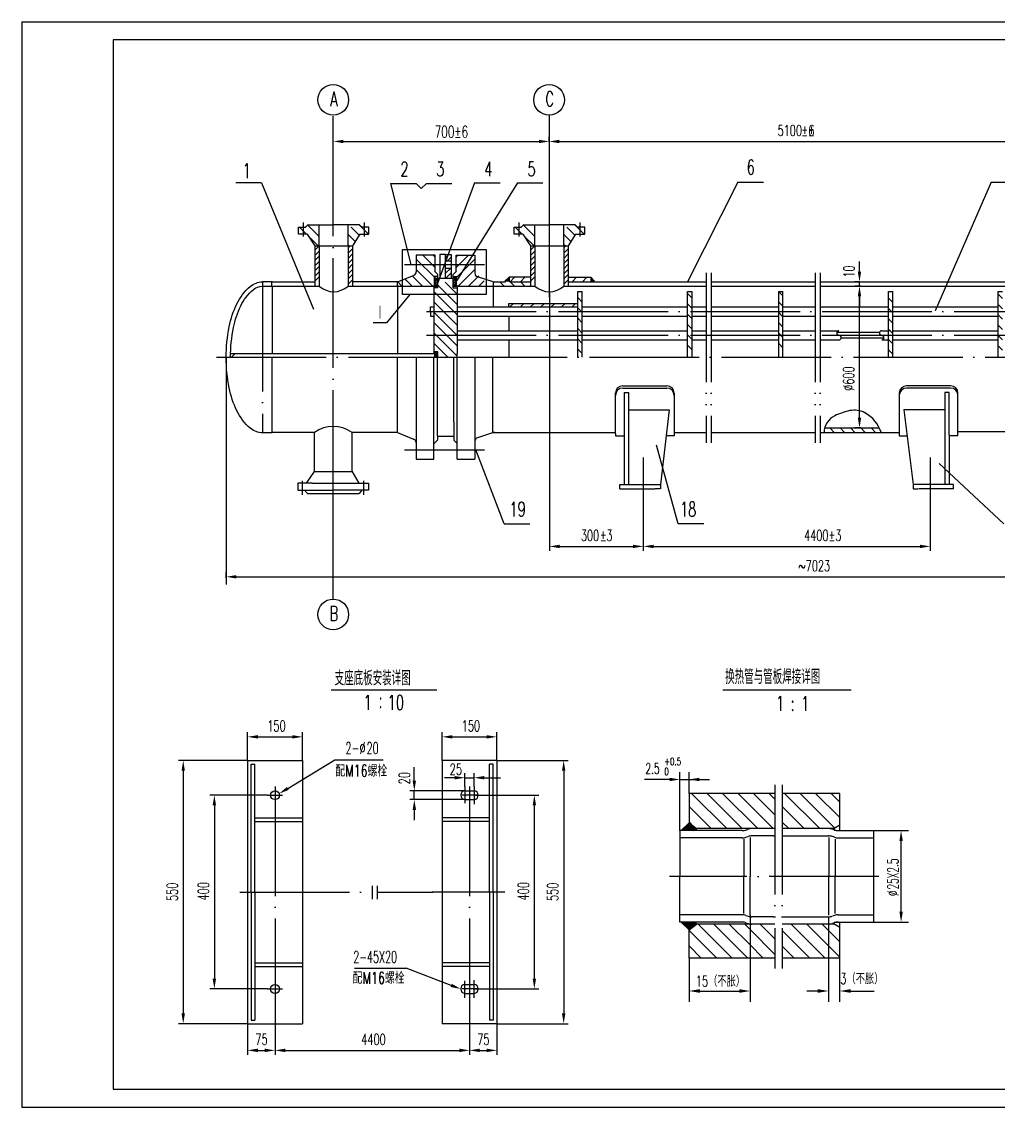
# Model space of a CAD drawing. Extents: x -1174 to 1453, y 137 to 1485.
# Drawn here: x -324.5 to -57.3, y 882.6 to 1179.6 of the extents above; entities that cross this region are included whole.
import ezdxf
from ezdxf.enums import TextEntityAlignment as Align

# ---------------------------------------------------------------- set-up
doc = ezdxf.new("R2010")
doc.units = 0
doc.header["$MEASUREMENT"] = 0
doc.linetypes.add('DASHDOT-M', pattern=[36, 30, -3, 0, -3])
doc.linetypes.add('DIVIDE-M', pattern=[39, 30, -3, 0, -3, 0, -3])
doc.layers.get('0').update_dxf_attribs({"linetype": 'CONTINUOUS'})
for name, color, linetype in [('1', 3, 'CONTINUOUS'), ('CDR_DWG1', 4, 'CONTINUOUS'), ('CDR_DWG2', 2, 'CONTINUOUS'), ('CDR_DWG3', 1, 'DASHDOT-M'), ('CDR_DWG4', 3, 'DIVIDE-M')]:
    doc.layers.add(name, color=color, linetype=linetype)
doc.styles.add('HZ', font='romans', dxfattribs={"width": 0.7, "bigfont": 'hz'})

# ---------------------------------------------------------------- blocks, each defined once
blk = doc.blocks.new('*X94')
at = {"layer": '1', "color": 0, "linetype": 'Continuous'}
for p, q in [((-22608.98, -21032.62), (-22618.6, -21023)), ((-22604.74, -21032.62), (-22614.36, -21023)), ((-22600.5, -21032.62), (-22610.12, -21023)), ((-22596.25, -21032.62), (-22605.88, -21023)), ((-22595.79, -21028.84), (-22601.63, -21023)), ((-22595.79, -21024.6), (-22597.39, -21023)), ((-22583.53, -21032.62), (-22593.15, -21023)), ((-22579.4, -21032.51), (-22588.91, -21023)), ((-22578.04, -21029.62), (-22584.66, -21023)), ((-22578.04, -21025.37), (-22580.42, -21023)), ((-22613.22, -21032.62), (-22619.31, -21026.54)), ((-22587.77, -21032.62), (-22593.79, -21026.6)), ((-22618.05, -21032.04), (-22619.31, -21030.78)), ((-22592.01, -21032.62), (-22593.79, -21030.84)), ((-22607.48, -21068.07), (-22616.79, -21058.75)), ((-22603.23, -21068.07), (-22612.55, -21058.75)), ((-22602.58, -21064.47), (-22608.31, -21058.75)), ((-22602.58, -21060.23), (-22604.06, -21058.75)), ((-22595.79, -21067.03), (-22602.58, -21060.23)), ((-22595.79, -21062.78), (-22599.82, -21058.75)), ((-22582.02, -21068.07), (-22591.33, -21058.76)), ((-22581.11, -21064.73), (-22587.09, -21058.76)), ((-22581.11, -21060.49), (-22582.85, -21058.76)), ((-22611.72, -21068.07), (-22619.31, -21060.48)), ((-22586.26, -21068.07), (-22593.79, -21060.54)), ((-22578.04, -21063.56), (-22581.11, -21060.49)), ((-22615.96, -21068.07), (-22619.31, -21064.72)), ((-22598.99, -21068.07), (-22602.58, -21064.47)), ((-22590.51, -21068.07), (-22593.79, -21064.78)), ((-22578.04, -21067.8), (-22581.11, -21064.73))]:
    blk.add_line(p, q, dxfattribs=at)
blk = doc.blocks.new('*X93')
at = {"layer": '1', "color": 0, "linetype": 'Continuous'}
for p, q in [((-22621.42, -21058.18), (-22621.46, -21058.23)), ((-22620.99, -21058.18), (-22621.24, -21058.43)), ((-22621.16, -21058.18), (-22619.15, -21060.19)), ((-22620.57, -21058.18), (-22621.03, -21058.64)), ((-22620.15, -21058.18), (-22620.81, -21058.85)), ((-22620.73, -21058.18), (-22618.91, -21060)), ((-22619.72, -21058.18), (-22620.59, -21059.06)), ((-22619.3, -21058.18), (-22620.38, -21059.26)), ((-22620.31, -21058.18), (-22618.67, -21059.82)), ((-22618.87, -21058.18), (-22620.16, -21059.47)), ((-22618.45, -21058.18), (-22619.94, -21059.68)), ((-22619.88, -21058.18), (-22618.44, -21059.63)), ((-22618.02, -21058.18), (-22619.72, -21059.89)), ((-22617.6, -21058.18), (-22619.51, -21060.09)), ((-22619.46, -21058.18), (-22618.2, -21059.45)), ((-22617.31, -21058.32), (-22619.28, -21060.29)), ((-22619.04, -21058.18), (-22617.96, -21059.26)), ((-22618.61, -21058.18), (-22617.72, -21059.08)), ((-22618.19, -21058.18), (-22617.48, -21058.89)), ((-22617.76, -21058.18), (-22617.31, -21058.64)), ((-22617.31, -21058.74), (-22617.39, -21058.82)), ((-22617.34, -21058.18), (-22617.31, -21058.21))]:
    blk.add_line(p, q, dxfattribs=at)
blk = doc.blocks.new('*X92')
at = {"layer": '1', "color": 0, "linetype": 'Continuous'}
for p, q in [((-22621.42, -21033.19), (-22621.46, -21033.14)), ((-22620.99, -21033.19), (-22621.24, -21032.94)), ((-22621.16, -21033.19), (-22619.15, -21031.18)), ((-22620.57, -21033.19), (-22621.03, -21032.73)), ((-22620.15, -21033.19), (-22620.81, -21032.52)), ((-22620.73, -21033.19), (-22618.91, -21031.37)), ((-22619.72, -21033.19), (-22620.59, -21032.32)), ((-22619.3, -21033.19), (-22620.38, -21032.11)), ((-22620.31, -21033.19), (-22618.67, -21031.55)), ((-22618.87, -21033.19), (-22620.16, -21031.9)), ((-22618.45, -21033.19), (-22619.94, -21031.69)), ((-22619.88, -21033.19), (-22618.44, -21031.74)), ((-22618.02, -21033.19), (-22619.73, -21031.49)), ((-22617.6, -21033.19), (-22619.51, -21031.28)), ((-22619.46, -21033.19), (-22618.2, -21031.92)), ((-22617.31, -21033.06), (-22619.28, -21031.08)), ((-22619.04, -21033.19), (-22617.96, -21032.11)), ((-22618.61, -21033.19), (-22617.72, -21032.29)), ((-22618.19, -21033.19), (-22617.48, -21032.48)), ((-22617.76, -21033.19), (-22617.31, -21032.73)), ((-22617.31, -21032.63), (-22617.39, -21032.55)), ((-22617.34, -21033.19), (-22617.31, -21033.16))]:
    blk.add_line(p, q, dxfattribs=at)
blk = doc.blocks.new('*X36')
for p, q in [((269.86, 208.15), (268.66, 209.35)), ((269.86, 205.32), (268.66, 206.52)), ((269.86, 202.49), (268.66, 203.69)), ((269.86, 199.66), (268.66, 200.86)), ((269.86, 196.83), (268.66, 198.03)), ((269.86, 194.01), (268.66, 195.21))]:
    blk.add_line(p, q)
blk = doc.blocks.new('*X37')
for p, q in [((239.86, 207.03), (238.66, 208.23)), ((239.86, 209.86), (239.65, 210.07)), ((239.86, 204.21), (238.66, 205.41)), ((239.86, 201.38), (238.66, 202.58)), ((239.86, 198.55), (238.66, 199.75)), ((239.86, 195.72), (238.66, 196.92)), ((239.68, 193.07), (238.66, 194.09))]:
    blk.add_line(p, q)
blk = doc.blocks.new('*X38')
for p, q in [((209.78, 208.83), (208.66, 209.95)), ((209.78, 206), (208.66, 207.12)), ((209.78, 203.17), (208.66, 204.29)), ((209.78, 200.34), (208.66, 201.46)), ((209.78, 197.51), (208.66, 198.64)), ((209.78, 194.69), (208.66, 195.81))]:
    blk.add_line(p, q)
blk = doc.blocks.new('*X39')
for p, q in [((184.86, 208.29), (183.66, 209.49)), ((184.86, 205.47), (183.66, 206.67)), ((184.86, 202.64), (183.66, 203.84)), ((184.86, 199.81), (183.66, 201.01)), ((184.86, 196.98), (183.66, 198.18)), ((184.86, 194.15), (183.66, 195.35))]:
    blk.add_line(p, q)
blk = doc.blocks.new('*X14')
for p, q in [((90.66, 104.5), (85.24, 109.92)), ((90.66, 107.33), (87.36, 110.63)), ((90.66, 101.68), (84.29, 108.04)), ((90.66, 98.85), (84.29, 105.21)), ((90.66, 96.02), (84.29, 102.38)), ((90.66, 93.19), (84.29, 99.56)), ((90.66, 90.36), (84.29, 96.73)), ((88.12, 90.08), (84.29, 93.9))]:
    blk.add_line(p, q)
blk = doc.blocks.new('*X40')
for p, q in [((154.86, 207.18), (153.66, 208.38)), ((154.86, 204.35), (153.66, 205.55)), ((154.86, 201.52), (153.66, 202.72)), ((154.86, 198.7), (153.66, 199.9)), ((154.86, 195.87), (153.66, 197.07)), ((154.83, 193.07), (153.66, 194.24))]:
    blk.add_line(p, q)
blk = doc.blocks.new('*X41')
for p, q in [((135.11, 205.82), (136.07, 206.79)), ((137.94, 205.82), (138.9, 206.79)), ((140.76, 205.82), (141.73, 206.79)), ((143.59, 205.82), (144.56, 206.79)), ((146.42, 205.82), (147.39, 206.79)), ((149.25, 205.82), (150.22, 206.79)), ((152.08, 205.82), (153.05, 206.79))]:
    blk.add_line(p, q)
blk = doc.blocks.new('*X42')
at = {"color": 0}
for p, q in [((113.06, 199.34), (113.36, 199.65)), ((113.75, 198.94), (113.06, 199.64)), ((113.06, 198.92), (113.75, 199.61)), ((113.75, 198.52), (113.06, 199.21)), ((113.06, 198.5), (113.75, 199.19)), ((113.75, 199.37), (113.47, 199.65)), ((113.75, 198.1), (113.06, 198.79)), ((113.33, 198.1), (113.06, 198.36)), ((113.08, 198.1), (113.75, 198.76)), ((113.51, 198.1), (113.75, 198.34))]:
    blk.add_line(p, q, dxfattribs=at)
blk = doc.blocks.new('*X18')
for p, q in [((218.61, 171.71), (217.45, 172.87)), ((221.44, 171.71), (220.24, 172.91)), ((224.27, 171.71), (223.07, 172.91)), ((227.1, 171.71), (225.9, 172.91)), ((229.92, 171.71), (228.72, 172.91))]:
    blk.add_line(p, q)
blk = doc.blocks.new('*X13')
for p, q in [((41.06, 114.6), (44.43, 117.97)), ((41.06, 117.43), (41.6, 117.97)), ((41.06, 111.77), (46.21, 116.92)), ((41.64, 109.52), (46.21, 114.09)), ((44.47, 109.52), (47.32, 112.37)), ((47.29, 109.52), (48.73, 110.96))]:
    blk.add_line(p, q)
blk = doc.blocks.new('*X19')
for p, q in [((85.38, 225.75), (83.45, 227.68)), ((88.87, 225.09), (85.69, 228.27)), ((99.8, 225.47), (97.59, 227.68)), ((102.35, 225.75), (99.78, 228.32)), ((88.61, 222.51), (85.86, 225.27)), ((98.72, 223.72), (96.77, 225.67)), ((97.1, 222.51), (96.77, 222.85))]:
    blk.add_line(p, q)
blk = doc.blocks.new('*X22')
for p, q in [((149.84, 221.96), (150.39, 222.51)), ((149.84, 220.55), (151.04, 221.75)), ((149.84, 219.13), (151.04, 220.34)), ((149.84, 217.72), (151.04, 218.93)), ((149.84, 216.3), (151.04, 217.51)), ((149.84, 214.89), (151.04, 216.1)), ((149.84, 213.48), (151.04, 214.68)), ((149.84, 212.06), (151.04, 213.27))]:
    blk.add_line(p, q)
blk = doc.blocks.new('*X21')
for p, q in [((140.74, 221.35), (141.9, 222.51)), ((140.74, 219.93), (141.94, 221.13)), ((140.74, 218.52), (141.94, 219.72)), ((140.74, 217.11), (141.94, 218.31)), ((140.74, 215.69), (141.94, 216.89)), ((140.74, 214.28), (141.94, 215.48)), ((140.74, 212.86), (141.94, 214.06))]:
    blk.add_line(p, q)
blk = doc.blocks.new('*X34')
for p, q in [((117.47, 219.29), (118.39, 220.21)), ((118.04, 218.45), (119.01, 219.42))]:
    blk.add_line(p, q)
blk = doc.blocks.new('*X17')
for p, q in [((159.06, 238.25), (160.3, 239.5)), ((161.89, 238.25), (163.13, 239.5))]:
    blk.add_line(p, q)
blk = doc.blocks.new('*X20')
for p, q in [((133.56, 211.51), (132.36, 212.71)), ((136.38, 211.51), (135.18, 212.71)), ((139.21, 211.51), (138.01, 212.71))]:
    blk.add_line(p, q)
blk = doc.blocks.new('*X16')
for p, q in [((142.09, 238.25), (143.33, 239.49)), ((144.92, 238.25), (146.15, 239.49)), ((147.75, 238.25), (147.88, 238.39))]:
    blk.add_line(p, q)
blk = doc.blocks.new('*X15')
for p, q in [((114.44, 233.24), (115.33, 234.12)), ((114.44, 233.94), (114.62, 234.12)), ((114.44, 232.53), (115.36, 233.45)), ((115.36, 232.54), (114.44, 233.45)), ((115.17, 232.02), (114.44, 232.75)), ((114.46, 232.02), (114.44, 232.04)), ((115.36, 233.24), (114.48, 234.12)), ((114.64, 232.02), (115.36, 232.74)), ((115.36, 233.95), (115.19, 234.12))]:
    blk.add_line(p, q)
blk = doc.blocks.new('*X35')
for p, q in [((117.47, 215.05), (118.81, 216.39)), ((117.52, 213.69), (119.01, 215.18)), ((118.94, 213.69), (119.01, 213.76))]:
    blk.add_line(p, q)

msp = doc.modelspace()

# ---------------------------------------------------------------- linework, layer by layer
for p, q in [((-324.51, 1179.64), (-324.51, 882.64)), ((-324.51, 1179.64), (516.49, 1179.64)), ((-324.51, 1179.64), (516.49, 1179.64)), ((-239.26, 1129.01), (-239.26, 1153.8)), ((-180.18, 1154.02), (-180.18, 1129.01)), ((-239.26, 1146.7), (-239.26, 1148.13)), ((-236.46, 1146.88), (-182.98, 1146.88)), ((-180.18, 1146.7), (-180.18, 1148.13)), ((-180.18, 1147.41), (-180.18, 1145.63)), ((-177.38, 1146.88), (-48.22, 1146.88)), ((-258.93, 1135.57), (-265.93, 1135.57)), ((-258.93, 1135.57), (-244.7, 1100.96)), ((-223.6, 1135.39), (-216.6, 1135.39)), ((-223.6, 1135.39), (-218.05, 1113.23)), ((-216.6, 1135.39), (-215.19, 1133.98)), ((-215.19, 1133.98), (-213.77, 1135.39)), ((-213.77, 1135.39), (-206.77, 1135.39)), ((-200.56, 1135.57), (-210.99, 1107.27)), ((-188.87, 1135.57), (-205.83, 1108.31)), ((-200.56, 1135.57), (-193.56, 1135.57)), ((-188.87, 1135.57), (-181.87, 1135.57)), ((-128.5, 1135.76), (-142.43, 1108.28)), ((-128.5, 1135.76), (-121.5, 1135.76)), ((-59.2, 1135.76), (-74.5, 1100.58)), ((-59.2, 1135.76), (-52.2, 1135.76)), ((-95.25, 1111.28), (-95.25, 1114.08)), ((-220.48, 1107.3), (-221.61, 1108.45)), ((-219.08, 1108.72), (-219.61, 1109.25)), ((-191.09, 1109.72), (-192.26, 1108.65)), ((-168.8, 1109.73), (-167.8, 1108.65)), ((-95.25, 1108.48), (-96.5, 1108.48)), ((-95.25, 1107.28), (-95.25, 1108.48)), ((-95.25, 1107.28), (-95.25, 1108.48)), ((-218.34, 1105.03), (-224.67, 1097.27)), ((-180.11, 1105.77), (-180.11, 1034.84)), ((-94.87, 1107.28), (-96.5, 1107.28)), ((-95.25, 1104.48), (-95.25, 1101.68)), ((-95.25, 1071.29), (-95.25, 1104.48)), ((-224.67, 1097.27), (-228.29, 1097.27)), ((-268.56, 1087.84), (-268.56, 1025.63)), ((-144.88, 1042.22), (-150.82, 1063.75)), ((-192.46, 1042.22), (-200.25, 1062.49)), ((-154.41, 1060.37), (-154.41, 1036.86)), ((-75.91, 1060.37), (-75.91, 1036.86)), ((-73.47, 1058.8), (-55.76, 1042.22)), ((-239.26, 1021.67), (-239.26, 1048.87)), ((-192.46, 1042.22), (-185.46, 1042.22)), ((-137.88, 1042.22), (-144.88, 1042.22)), ((-154.41, 1036.86), (-154.41, 1034.84)), ((-75.91, 1036.86), (-75.91, 1034.84)), ((-177.31, 1036.09), (-157.21, 1036.09)), ((-151.61, 1036.09), (-78.71, 1036.09)), ((-268.56, 1027.53), (-268.56, 1029.02)), ((-265.76, 1027.77), (27.84, 1027.77)), ((-262.69, 977.51), (-262.69, 985.23)), ((-259.89, 983.98), (-250.49, 983.98)), ((-247.69, 977.51), (-247.69, 985.23)), ((-209.46, 977.51), (-209.46, 985.23)), ((-206.66, 983.98), (-197.26, 983.98)), ((-194.46, 977.51), (-194.46, 985.23)), ((-262.69, 977.51), (-281.56, 977.51)), ((-251.68, 969.89), (-238.84, 977.67)), ((-238.84, 977.67), (-234.23, 977.67)), ((-234.23, 977.67), (-225.61, 977.67)), ((-194.46, 977.51), (-174.95, 977.51)), ((-280.31, 974.71), (-280.31, 908.31)), ((-217.07, 972.01), (-217.07, 975.68)), ((-176.2, 974.71), (-176.2, 908.31)), ((-144.4, 958.32), (-144.4, 974.33)), ((-141.9, 968.51), (-141.9, 974.33)), ((-206.01, 972.8), (-208.81, 972.8)), ((-203.21, 970.42), (-203.21, 974.05)), ((-203.21, 972.8), (-200.71, 972.8)), ((-200.71, 970.42), (-200.71, 974.05)), ((-197.91, 972.8), (-193.46, 972.8)), ((-147.2, 972.33), (-154.04, 972.33)), ((-144.4, 972.33), (-136.3, 972.33)), ((-203.21, 969.21), (-218.32, 969.21)), ((-217.07, 966.81), (-217.07, 969.21)), ((-257.23, 968.01), (-273.04, 968.01)), ((-203.21, 966.81), (-218.32, 966.81)), ((-271.79, 965.21), (-271.79, 917.81)), ((-217.07, 964.01), (-217.07, 961.21)), ((-184.22, 917.81), (-184.22, 965.21)), ((-144.09, 958.32), (-141.88, 960.43)), ((-91.43, 958.32), (-81.87, 958.32)), ((-83.87, 936.12), (-83.87, 955.52)), ((-144.09, 933.32), (-141.88, 931.21)), ((-125.17, 935.21), (-125.17, 911.45)), ((-103.7, 934.75), (-103.7, 911.45)), ((-91.43, 933.32), (-81.87, 933.32)), ((-141.9, 923.44), (-141.9, 911.45)), ((-100.69, 923.44), (-100.69, 911.45)), ((-233.45, 920.66), (-219.33, 920.66)), ((-206.98, 916), (-219.33, 920.66)), ((-257.23, 915.01), (-273.04, 915.01)), ((-203.2, 915.01), (-203.11, 915.01)), ((-203.16, 914.96), (-203.16, 915.05)), ((-200.71, 915.01), (-182.97, 915.01)), ((-255.19, 912.44), (-255.19, 896.96)), ((-201.96, 912.44), (-201.96, 896.96)), ((-138.9, 914.45), (-128.17, 914.45)), ((-106.7, 914.45), (-109.7, 914.45)), ((-97.69, 914.45), (-91.23, 914.45)), ((-262.69, 905.51), (-281.56, 905.51)), ((-262.69, 905.51), (-262.69, 896.96)), ((-194.46, 905.51), (-194.46, 896.96)), ((-194.46, 905.51), (-174.95, 905.51)), ((-259.89, 898.21), (-257.99, 898.21)), ((-252.39, 898.21), (-204.76, 898.21)), ((-199.16, 898.21), (-197.26, 898.21)), ((-324.51, 882.64), (516.49, 882.64))]:
    msp.add_line(p, q)
msp.add_lwpolyline([(-220.3, 1117.31), (-197.38, 1117.31), (-197.38, 1105.03), (-220.3, 1105.03), (-220.3, 1117.31)], close=True)
for centre, radius, start, end in [((-94.05, 1055.14), 18.49, 101.9656, 115.433), ((-96.63, 1067.33), 6.03, 61.6916, 101.9656), ((-98.19, 1064.44), 9.3, 17.9185, 61.6916), ((-99.75, 1067.13), 5.2, 115.433, 178.1153)]:
    msp.add_arc(centre, radius, start, end)
for points in [[(-236.46, 1147.34), (-236.46, 1146.41), (-239.26, 1146.88)], [(-182.98, 1147.34), (-182.98, 1146.41), (-180.18, 1146.88)], [(-177.38, 1147.34), (-177.38, 1146.41), (-180.18, 1146.88)], [(-95.72, 1111.28), (-94.78, 1111.28), (-95.25, 1108.48)], [(-191.09, 1108.49), (-191.09, 1109.73), (-192.38, 1108.49)], [(-168.76, 1108.52), (-168.76, 1109.66), (-167.76, 1108.56)], [(-95.72, 1104.48), (-94.78, 1104.48), (-95.25, 1107.28)], [(-95.72, 1104.48), (-94.78, 1104.48), (-95.25, 1107.28)], [(-95.72, 1071.29), (-94.78, 1071.29), (-95.25, 1068.49)], [(-177.31, 1036.55), (-177.31, 1035.62), (-180.11, 1036.09)], [(-157.21, 1036.55), (-157.21, 1035.62), (-154.41, 1036.09)], [(-151.61, 1036.55), (-151.61, 1035.62), (-154.41, 1036.09)], [(-78.71, 1036.55), (-78.71, 1035.62), (-75.91, 1036.09)], [(-265.76, 1028.23), (-265.76, 1027.3), (-268.56, 1027.77)], [(-259.89, 984.45), (-259.89, 983.52), (-262.69, 983.98)], [(-250.49, 984.45), (-250.49, 983.52), (-247.69, 983.98)], [(-206.66, 984.45), (-206.66, 983.52), (-209.46, 983.98)], [(-197.26, 984.45), (-197.26, 983.52), (-194.46, 983.98)], [(-280.78, 974.71), (-279.85, 974.71), (-280.31, 977.51)], [(-176.67, 974.71), (-175.74, 974.71), (-176.2, 977.51)], [(-217.54, 972.01), (-216.61, 972.01), (-217.07, 969.21)], [(-206.01, 973.27), (-206.01, 972.33), (-203.21, 972.8)], [(-197.91, 973.27), (-197.91, 972.33), (-200.71, 972.8)], [(-147.2, 972.79), (-147.2, 971.86), (-144.4, 972.33)], [(-139.1, 972.79), (-139.1, 971.86), (-141.9, 972.33)], [(-251.43, 969.49), (-251.92, 970.29), (-254.07, 968.43)], [(-272.26, 965.21), (-271.33, 965.21), (-271.79, 968.01)], [(-217.54, 964.01), (-216.61, 964.01), (-217.07, 966.81)], [(-184.69, 965.21), (-183.76, 965.21), (-184.22, 968.01)], [(-84.33, 955.52), (-83.4, 955.52), (-83.87, 958.32)], [(-84.33, 936.12), (-83.4, 936.12), (-83.87, 933.32)], [(-272.26, 917.81), (-271.33, 917.81), (-271.79, 915.01)], [(-184.69, 917.81), (-183.76, 917.81), (-184.22, 915.01)], [(-206.81, 916.43), (-207.14, 915.56), (-204.36, 915.01)], [(-138.9, 914.95), (-138.9, 913.95), (-141.9, 914.45)], [(-128.17, 914.95), (-128.17, 913.95), (-125.17, 914.45)], [(-106.7, 914.95), (-106.7, 913.95), (-103.7, 914.45)], [(-97.69, 914.95), (-97.69, 913.95), (-100.69, 914.45)], [(-280.78, 908.31), (-279.85, 908.31), (-280.31, 905.51)], [(-176.67, 908.31), (-175.74, 908.31), (-176.2, 905.51)], [(-259.89, 898.68), (-259.89, 897.74), (-262.69, 898.21)], [(-257.99, 898.68), (-257.99, 897.74), (-255.19, 898.21)], [(-252.39, 898.68), (-252.39, 897.74), (-255.19, 898.21)], [(-204.76, 898.68), (-204.76, 897.74), (-201.96, 898.21)], [(-199.16, 898.68), (-199.16, 897.74), (-201.96, 898.21)], [(-197.26, 898.68), (-197.26, 897.74), (-194.46, 898.21)]]:
    msp.add_solid(points)
at = {"layer": 'CDR_DWG1'}
for p, q in [((-299.51, 1174.64), (-299.51, 887.64)), ((511.49, 1174.64), (-299.51, 1174.64)), ((-248.79, 1123.45), (-246.86, 1123.45)), ((-248.79, 1121.52), (-248.79, 1123.45)), ((-246.86, 1123.45), (-246.96, 1123.45)), ((-246.86, 1123.45), (-246.21, 1124.09)), ((-246.21, 1124.09), (-239.26, 1124.09)), ((-243.09, 1118.28), (-243.09, 1124.09)), ((-232.05, 1124.09), (-239.26, 1124.09)), ((-235.19, 1118.28), (-235.19, 1124.09)), ((-231.41, 1123.45), (-232.05, 1124.09)), ((-229.48, 1123.45), (-231.41, 1123.45)), ((-229.48, 1121.52), (-229.48, 1123.45)), ((-189.76, 1121.52), (-189.76, 1123.45)), ((-189.76, 1123.45), (-187.83, 1123.45)), ((-187.83, 1123.45), (-187.94, 1123.45)), ((-187.83, 1123.45), (-187.19, 1124.09)), ((-187.19, 1124.09), (-186.06, 1124.09)), ((-186.06, 1124.09), (-184.2, 1124.09)), ((-184.2, 1124.09), (-180.1, 1124.09)), ((-184.06, 1118.28), (-184.06, 1124.09)), ((-175.99, 1124.09), (-180.1, 1124.09)), ((-176.16, 1118.28), (-176.16, 1124.09)), ((-174.16, 1124.09), (-175.99, 1124.09)), ((-173.02, 1124.09), (-174.16, 1124.09)), ((-172.38, 1123.45), (-173.02, 1124.09)), ((-170.45, 1123.45), (-172.38, 1123.45)), ((-170.45, 1121.52), (-170.45, 1123.45)), ((-246.41, 1121.52), (-248.79, 1121.52)), ((-246.41, 1121.52), (-244.29, 1118.31)), ((-231.99, 1121.52), (-233.98, 1118.28)), ((-231.99, 1121.52), (-229.48, 1121.52)), ((-187.39, 1121.52), (-189.76, 1121.52)), ((-187.39, 1121.52), (-185.26, 1118.31)), ((-172.97, 1121.52), (-174.95, 1118.28)), ((-172.97, 1121.52), (-170.45, 1121.52)), ((-244.29, 1118.31), (-244.29, 1107.28)), ((-244.18, 1118.28), (-243.09, 1118.28)), ((-243.09, 1118.28), (-235.19, 1118.28)), ((-243.09, 1118.28), (-243.09, 1107.28)), ((-235.19, 1118.62), (-235.19, 1107.28)), ((-235.19, 1118.28), (-233.98, 1118.28)), ((-233.98, 1118.28), (-233.98, 1107.28)), ((-185.26, 1118.31), (-185.26, 1107.28)), ((-185.15, 1118.28), (-184.06, 1118.28)), ((-184.06, 1118.28), (-176.16, 1118.28)), ((-184.06, 1118.28), (-184.06, 1107.28)), ((-176.16, 1118.62), (-176.16, 1107.28)), ((-176.16, 1118.28), (-174.95, 1118.28)), ((-174.95, 1118.28), (-174.95, 1107.28)), ((-216.56, 1115.73), (-216.56, 1111.21)), ((-211.41, 1115.73), (-216.56, 1115.73)), ((-211.41, 1111.42), (-211.41, 1115.73)), ((-208.53, 1115.99), (-210.08, 1115.99)), ((-210.08, 1115.99), (-210.08, 1109.46)), ((-208.53, 1115.99), (-206.99, 1115.99)), ((-208.53, 1114.22), (-208.53, 1115.99)), ((-208.53, 1114.22), (-206.99, 1114.22)), ((-208.53, 1113.55), (-208.53, 1114.22)), ((-206.99, 1115.99), (-206.99, 1113.55)), ((-205.65, 1111.42), (-205.65, 1115.73)), ((-205.65, 1115.73), (-200.5, 1115.73)), ((-200.5, 1115.73), (-200.5, 1110.81)), ((-210.64, 1110.5), (-211.56, 1111.42)), ((-208.53, 1111.5), (-208.53, 1113.55)), ((-206.99, 1112.16), (-208.53, 1112.16)), ((-208.53, 1109.46), (-208.53, 1111.5)), ((-206.99, 1113.55), (-206.99, 1111.55)), ((-206.99, 1111.55), (-206.99, 1109.46)), ((-206.43, 1110.5), (-205.51, 1111.42)), ((-255.97, 1108.46), (-258.61, 1108.46)), ((-256.04, 1107.26), (-256.04, 1108.46)), ((-255.97, 1108.46), (-244.29, 1108.46)), ((-221.61, 1108.45), (-233.98, 1108.45)), ((-221.67, 1108.44), (-217.26, 1110.25)), ((-221.67, 1107.26), (-221.67, 1108.44)), ((-210.67, 1109.95), (-211.61, 1109.95)), ((-211.56, 1109.46), (-211.56, 1109.95)), ((-211.56, 1107.28), (-211.56, 1109.46)), ((-211.54, 1109.46), (-210.63, 1109.46)), ((-210.64, 1110.14), (-210.64, 1110.5)), ((-210.64, 1109.47), (-210.64, 1110.14)), ((-210.64, 1107.31), (-210.64, 1109.47)), ((-210.63, 1109.46), (-208.53, 1109.46)), ((-208.53, 1109.46), (-206.99, 1109.46)), ((-206.99, 1109.46), (-205.54, 1109.46)), ((-206.43, 1110.14), (-206.43, 1110.5)), ((-206.43, 1109.47), (-206.43, 1110.14)), ((-206.43, 1107.31), (-206.43, 1109.47)), ((-205.53, 1109.46), (-206.43, 1109.46)), ((-206.39, 1109.95), (-205.45, 1109.95)), ((-205.51, 1109.46), (-205.51, 1109.95)), ((-205.51, 1107.28), (-205.51, 1109.46)), ((-195.46, 1108.49), (-199.8, 1109.86)), ((-195.47, 1108.49), (-195.47, 1101.59)), ((-195.45, 1108.48), (-192.16, 1108.48)), ((-185.26, 1109.72), (-191.09, 1109.72)), ((-191.09, 1109.72), (-191.09, 1108.49)), ((-190.95, 1108.48), (-185.26, 1108.48)), ((-190.57, 1108.48), (-185.26, 1108.48)), ((-174.95, 1109.73), (-168.8, 1109.73)), ((-174.95, 1108.48), (-155.62, 1108.48)), ((-174.95, 1108.48), (-168.79, 1108.48)), ((-168.8, 1109.73), (-168.8, 1108.5)), ((-155.62, 1108.48), (-137.23, 1108.48)), ((-135.87, 1108.48), (-107.39, 1108.48)), ((-106.02, 1108.48), (-60.37, 1108.48)), ((-60.37, 1108.48), (-39.32, 1108.48)), ((-258.61, 1107.26), (-256.04, 1107.26)), ((-256.04, 1107.26), (-243.06, 1107.26)), ((-256.04, 1107.26), (-244.34, 1107.26)), ((-255.97, 1107.26), (-255.97, 1088.82)), ((-235.2, 1107.26), (-221.65, 1107.26)), ((-221.96, 1107.26), (-221.67, 1107.55)), ((-221.67, 1107.55), (-221.67, 1088.82)), ((-221.65, 1107.28), (-210.64, 1107.28)), ((-211.71, 1107.43), (-211.71, 1098.89)), ((-210.64, 1106.82), (-211.71, 1106.82)), ((-210.64, 1106.82), (-210.64, 1107.31)), ((-206.43, 1106.82), (-206.43, 1107.31)), ((-206.43, 1107.28), (-191.43, 1107.28)), ((-206.43, 1106.82), (-205.36, 1106.82)), ((-205.34, 1107.43), (-205.34, 1098.89)), ((-191.43, 1107.28), (-184.06, 1107.28)), ((-176.16, 1107.28), (-153.87, 1107.28)), ((-172.34, 1087.84), (-172.34, 1105.84)), ((-172.34, 1105.84), (-171.14, 1105.84)), ((-171.14, 1087.84), (-171.14, 1105.84)), ((-153.87, 1107.28), (-137.23, 1107.28)), ((-142.34, 1087.84), (-142.34, 1105.84)), ((-142.34, 1105.84), (-141.14, 1105.84)), ((-141.14, 1105.84), (-141.14, 1087.84)), ((-135.87, 1107.28), (-107.39, 1107.28)), ((-117.34, 1087.84), (-117.34, 1105.84)), ((-117.3, 1105.84), (-117.18, 1105.84)), ((-117.18, 1105.84), (-116.22, 1105.84)), ((-116.22, 1087.84), (-116.22, 1105.84)), ((-106.02, 1107.28), (-59.6, 1107.28)), ((-87.34, 1087.84), (-87.34, 1105.84)), ((-87.3, 1105.84), (-86.14, 1105.84)), ((-86.14, 1087.84), (-86.14, 1105.84)), ((-59.6, 1107.28), (-38.11, 1107.28)), ((-57.4, 1105.84), (-56.14, 1105.84)), ((-57.34, 1101.84), (-57.34, 1105.84)), ((-191.2, 1101.58), (-191.2, 1102.56)), ((-191.2, 1102.56), (-172.34, 1102.56)), ((-212.66, 1101.59), (-211.71, 1101.59)), ((-212.66, 1100.34), (-212.66, 1101.59)), ((-212.66, 1100.34), (-212.66, 1099.09)), ((-212.66, 1099.09), (-211.71, 1099.09)), ((-205.34, 1101.59), (-177.09, 1101.59)), ((-205.34, 1099.09), (-177.37, 1099.09)), ((-191.22, 1099.09), (-191.22, 1095.09)), ((-177.37, 1099.09), (-172.34, 1099.09)), ((-177.09, 1101.59), (-172.34, 1101.59)), ((-171.14, 1101.59), (-147.19, 1101.59)), ((-171.14, 1099.09), (-147.19, 1099.09)), ((-147.19, 1101.59), (-142.34, 1101.59)), ((-147.19, 1099.09), (-142.34, 1099.09)), ((-141.14, 1101.59), (-137.23, 1101.59)), ((-141.14, 1099.09), (-137.23, 1099.09)), ((-135.87, 1101.59), (-117.34, 1101.59)), ((-135.87, 1099.09), (-117.3, 1099.09)), ((-116.22, 1101.59), (-107.39, 1101.59)), ((-116.22, 1099.09), (-107.39, 1099.09)), ((-106.02, 1101.59), (-87.34, 1101.59)), ((-106.02, 1099.09), (-87.32, 1099.09)), ((-86.14, 1101.59), (-57.27, 1101.59)), ((-86.14, 1099.09), (-57.27, 1099.09)), ((-57.34, 1087.84), (-57.34, 1101.59)), ((-211.71, 1098.84), (-211.71, 1088.82)), ((-205.34, 1098.84), (-205.34, 1088.84)), ((-205.34, 1095.09), (-177.34, 1095.09)), ((-177.34, 1095.09), (-172.34, 1095.09)), ((-171.14, 1095.09), (-147.34, 1095.09)), ((-147.34, 1095.09), (-142.34, 1095.09)), ((-141.14, 1095.09), (-137.23, 1095.09)), ((-135.87, 1095.09), (-117.24, 1095.09)), ((-116.22, 1095.09), (-107.39, 1095.09)), ((-106.02, 1095.09), (-100.87, 1095.09)), ((-89.69, 1094.62), (-101.46, 1094.62)), ((-88.6, 1093.06), (-100.37, 1093.06)), ((-89.18, 1095.09), (-87.17, 1095.09)), ((-86.03, 1095.09), (-57.33, 1095.09)), ((-205.34, 1092.59), (-177.34, 1092.59)), ((-191.22, 1092.59), (-191.22, 1087.84)), ((-177.34, 1092.59), (-172.34, 1092.59)), ((-171.14, 1092.59), (-147.34, 1092.59)), ((-147.34, 1092.59), (-142.34, 1092.59)), ((-141.14, 1092.59), (-137.2, 1092.59)), ((-135.86, 1092.59), (-117.24, 1092.59)), ((-116.22, 1092.59), (-107.39, 1092.59)), ((-106.02, 1092.59), (-100.87, 1092.59)), ((-89.18, 1092.59), (-87.17, 1092.59)), ((-86.03, 1092.59), (-57.33, 1092.59)), ((-267.27, 1088.82), (-211.45, 1088.82)), ((-267.07, 1087.83), (-266.1, 1088.84)), ((-256.04, 1087.82), (-256.04, 1067.17)), ((-221.68, 1067.21), (-221.68, 1087.84)), ((-216.56, 1087.84), (-216.56, 1059.96)), ((-211.71, 1059.96), (-211.71, 1087.84)), ((-211.45, 1087.84), (-211.45, 1089.39)), ((-211.45, 1089.39), (-210.75, 1089.39)), ((-210.76, 1087.84), (-211.45, 1087.84)), ((-210.76, 1089.39), (-210.76, 1087.84)), ((-210.76, 1070.15), (-210.76, 1087.84)), ((-206.29, 1070.15), (-206.29, 1087.84)), ((-205.34, 1087.84), (-205.34, 1088.84)), ((-205.34, 1059.96), (-205.34, 1087.84)), ((-200.5, 1087.84), (-200.5, 1059.96)), ((-195.66, 1087.84), (-195.66, 1067.13)), ((-160.02, 1080.02), (-147.97, 1080.02)), ((-160.02, 1079.42), (-147.97, 1079.42)), ((-159.64, 1078.23), (-159.64, 1053.01)), ((-159.64, 1078.23), (-158.44, 1078.23)), ((-158.44, 1078.23), (-158.44, 1053.01)), ((-70.3, 1080.02), (-82.35, 1080.02)), ((-70.3, 1079.42), (-82.35, 1079.42)), ((-71.88, 1078.23), (-71.88, 1053.01)), ((-70.68, 1078.23), (-71.88, 1078.23)), ((-70.68, 1066.6), (-70.68, 1078.23)), ((-162.02, 1066.91), (-162.02, 1078.02)), ((-145.97, 1078.02), (-145.97, 1066.32)), ((-84.35, 1078.02), (-84.35, 1066.32)), ((-68.3, 1066.32), (-68.3, 1078.02)), ((-158.44, 1073.44), (-147.33, 1073.44)), ((-147.33, 1073.44), (-149.73, 1053.01)), ((-83.08, 1073.44), (-80.59, 1053.01)), ((-71.88, 1073.44), (-83.08, 1073.44)), ((-210.76, 1066.36), (-210.76, 1070.15)), ((-206.29, 1070.15), (-206.29, 1066.36)), ((-255.97, 1067.17), (-258.61, 1067.17)), ((-244.41, 1067.21), (-256.04, 1067.21)), ((-244.41, 1056.61), (-244.41, 1067.21)), ((-221.68, 1067.21), (-234.11, 1067.21)), ((-234.11, 1056.61), (-234.11, 1067.21)), ((-221.68, 1067.21), (-217.26, 1065.43)), ((-210.76, 1066.36), (-210.76, 1065.18)), ((-206.29, 1066.36), (-206.29, 1065.16)), ((-195.12, 1067.3), (-199.8, 1065.82)), ((-195.66, 1067.24), (-162.02, 1067.24)), ((-162.02, 1066.91), (-162.02, 1066.32)), ((-162.02, 1066.32), (-159.64, 1066.32)), ((-145.97, 1066.32), (-148.17, 1066.32)), ((-145.97, 1067.24), (-137.23, 1067.24)), ((-135.87, 1067.29), (-107.39, 1067.29)), ((-106.02, 1067.29), (-89.85, 1067.29)), ((-104.62, 1068.49), (-89.85, 1068.49)), ((-94.87, 1068.49), (-96.5, 1068.49)), ((-93.27, 1067.29), (-84.35, 1067.29)), ((-84.35, 1066.32), (-82.21, 1066.32)), ((-70.68, 1066.6), (-70.68, 1053.01)), ((-68.3, 1066.32), (-70.68, 1066.32)), ((-68.3, 1067.48), (-29.85, 1067.48)), ((-210.74, 1065.18), (-211.66, 1064.26)), ((-210.74, 1066.22), (-206.29, 1066.22)), ((-206.27, 1065.18), (-205.35, 1064.26)), ((-216.56, 1059.96), (-211.71, 1059.96)), ((-205.34, 1059.96), (-200.5, 1059.96)), ((-246.54, 1053.4), (-244.42, 1056.61)), ((-244.42, 1056.61), (-234.12, 1056.61)), ((-232.12, 1053.4), (-234.11, 1056.63)), ((-245.05, 1053.4), (-248.92, 1053.4)), ((-248.92, 1053.4), (-248.92, 1051.47)), ((-248.92, 1051.47), (-239.26, 1051.47)), ((-247.14, 1051.47), (-246.34, 1050.55)), ((-245.05, 1053.4), (-233.47, 1053.4)), ((-229.6, 1051.47), (-239.26, 1051.47)), ((-233.47, 1053.4), (-229.6, 1053.4)), ((-231.39, 1051.47), (-232.19, 1050.55)), ((-229.6, 1053.4), (-229.6, 1051.47)), ((-160.83, 1053.01), (-149.73, 1053.01)), ((-160.83, 1051.81), (-160.83, 1053.01)), ((-160.83, 1051.81), (-151.3, 1051.81)), ((-149.78, 1051.81), (-151.13, 1051.81)), ((-149.73, 1053.01), (-149.73, 1051.81)), ((-80.59, 1053.01), (-80.59, 1051.81)), ((-69.49, 1053.01), (-80.59, 1053.01)), ((-80.55, 1051.81), (-79.19, 1051.81)), ((-69.49, 1051.81), (-79.02, 1051.81)), ((-69.49, 1051.81), (-69.49, 1053.01)), ((-246.34, 1050.55), (-232.19, 1050.55)), ((-262.69, 977.51), (-262.69, 905.51)), ((-262.69, 977.51), (-247.69, 977.51)), ((-247.69, 977.51), (-247.69, 905.51)), ((-209.46, 977.51), (-209.46, 905.51)), ((-194.46, 977.51), (-209.46, 977.51)), ((-194.46, 977.51), (-194.46, 905.51)), ((-261.69, 941.51), (-261.69, 976.51)), ((-261.69, 976.51), (-260.69, 976.51)), ((-260.69, 941.51), (-260.69, 976.51)), ((-196.46, 941.51), (-196.46, 976.51)), ((-195.46, 976.51), (-196.46, 976.51)), ((-195.46, 941.51), (-195.46, 976.51)), ((-203.21, 969.21), (-200.71, 969.21)), ((-141.9, 968.51), (-141.9, 960.43)), ((-118.38, 968.51), (-141.9, 968.51)), ((-141.7, 968.51), (-141.9, 968.31)), ((-100.63, 968.51), (-116.38, 968.51)), ((-100.63, 958.32), (-100.63, 968.51)), ((-203.21, 966.81), (-200.71, 966.81)), ((-260.69, 961.83), (-247.69, 961.83)), ((-260.69, 960.83), (-247.69, 960.83)), ((-196.46, 961.83), (-209.46, 961.83)), ((-196.46, 960.83), (-209.46, 960.83)), ((-141.88, 960.43), (-139.89, 958.88)), ((-100.63, 959.78), (-102.18, 958.89)), ((-144.4, 958.32), (-144.4, 945.82)), ((-127.34, 958.32), (-144.4, 958.32)), ((-118.38, 958.89), (-139.9, 958.89)), ((-139.9, 958.89), (-139.9, 958.32)), ((-126.32, 958.5), (-125.73, 958.71)), ((-126.32, 956.5), (-125.73, 956.71)), ((-125.17, 956.42), (-125.17, 945.82)), ((-118.76, 956.89), (-124.71, 956.89)), ((-118.76, 956.89), (-118.38, 956.89)), ((-102.18, 958.89), (-116.38, 958.89)), ((-116.38, 956.89), (-103.62, 956.89)), ((-103.63, 956.42), (-103.63, 945.82)), ((-102.09, 958.5), (-102.68, 958.71)), ((-102.09, 956.5), (-102.68, 956.71)), ((-102.18, 958.89), (-102.18, 958.53)), ((-101.09, 958.32), (-91.43, 958.32)), ((-91.43, 958.32), (-91.43, 933.32)), ((-127.34, 956.32), (-144.4, 956.32)), ((-126.9, 955.98), (-126.9, 945.82)), ((-101.91, 955.98), (-101.91, 945.82)), ((-101.09, 956.32), (-91.43, 956.32)), ((-144.4, 933.32), (-144.4, 945.82)), ((-126.9, 935.66), (-126.9, 945.82)), ((-125.17, 935.21), (-125.17, 945.82)), ((-103.63, 935.21), (-103.63, 945.82)), ((-101.91, 935.66), (-101.91, 945.82)), ((-261.69, 941.51), (-261.69, 906.51)), ((-260.69, 941.51), (-260.69, 906.51)), ((-196.46, 941.51), (-196.46, 906.51)), ((-195.46, 941.51), (-195.46, 906.51)), ((-127.34, 935.32), (-144.4, 935.32)), ((-127.34, 933.32), (-144.4, 933.32)), ((-141.88, 931.21), (-139.88, 932.76)), ((-139.9, 932.75), (-139.9, 933.32)), ((-118.38, 932.75), (-139.9, 932.75)), ((-126.32, 935.14), (-125.73, 934.93)), ((-126.32, 933.14), (-125.73, 932.93)), ((-118.76, 934.75), (-124.71, 934.75)), ((-118.76, 934.75), (-118.38, 934.75)), ((-118.38, 932.75), (-118.42, 932.75)), ((-116.38, 934.75), (-103.62, 934.75)), ((-102.18, 932.75), (-116.38, 932.75)), ((-102.09, 935.14), (-102.68, 934.93)), ((-102.09, 933.14), (-102.68, 932.93)), ((-102.18, 933.32), (-92.78, 933.32)), ((-102.18, 932.75), (-102.18, 933.11)), ((-100.63, 931.86), (-102.18, 932.75)), ((-101.09, 935.32), (-91.43, 935.32)), ((-101.09, 933.32), (-91.43, 933.32)), ((-100.63, 923.44), (-100.63, 933.32)), ((-141.9, 923.44), (-141.9, 931.77)), ((-260.69, 922.18), (-247.69, 922.18)), ((-260.69, 921.18), (-247.69, 921.18)), ((-196.46, 922.18), (-209.46, 922.18)), ((-196.46, 921.18), (-209.46, 921.18)), ((-118.38, 923.44), (-141.9, 923.44)), ((-100.63, 923.44), (-116.38, 923.44)), ((-100.63, 923.5), (-100.69, 923.44)), ((-203.21, 916.21), (-200.71, 916.21)), ((-203.21, 913.81), (-200.71, 913.81)), ((-261.69, 906.51), (-260.69, 906.51)), ((-195.46, 906.51), (-196.46, 906.51)), ((-262.69, 905.51), (-247.69, 905.51)), ((-194.46, 905.51), (-209.46, 905.51)), ((-299.51, 887.64), (511.49, 887.64))]:
    msp.add_line(p, q, dxfattribs=at)
for points in [[(-268.56, 1087.82, -0.049335), (-267.74, 1096.18, -0.063136), (-265.65, 1102.42, -0.103318), (-261.95, 1107.22, -0.179284), (-258.61, 1108.46)], [(-267.36, 1087.82, -0.049335), (-266.56, 1095.95, -0.063136), (-264.57, 1101.89, -0.103318), (-261.17, 1106.31, -0.179284), (-258.61, 1107.26)], [(-258.61, 1067.17, -0.179284), (-261.95, 1068.41, -0.103318), (-265.65, 1073.22, -0.063136), (-267.74, 1079.46, -0.049335), (-268.56, 1087.82)]]:
    msp.add_lwpolyline(points, format="xyb", dxfattribs=at)
for centre in [(-255.19, 968.01), (-255.19, 915.01)]:
    msp.add_circle(centre, 1.2, dxfattribs=at)
for centre, radius, start, end in [((-217.56, 1111.21), 1, 287.5069, 360), ((-199.5, 1110.81), 1, 180, 252.4931), ((-239.14, 1111.69), 5.92, 228.1229, 311.8771), ((-180.11, 1111.69), 5.92, 228.1229, 311.8771), ((-100.87, 1094.47), 0.625, 90, 270), ((-100.87, 1093.22), 0.625, 270, 90), ((-89.18, 1094.47), 0.625, 90, 270), ((-89.18, 1093.22), 0.625, 270, 90), ((-160.02, 1078.02), 2, 90, 180), ((-160.02, 1077.42), 2, 90, 180), ((-147.97, 1078.02), 2, 0, 90), ((-147.97, 1077.42), 2, 0, 90), ((-82.35, 1078.02), 2, 90, 180), ((-82.35, 1077.42), 2, 90, 180), ((-70.3, 1078.02), 2, 0, 90), ((-70.3, 1077.42), 2, 0, 90), ((-239.26, 1059.91), 9, 55.0891, 124.9109), ((-217.56, 1064.47), 1, 0, 72.4931), ((-199.5, 1064.87), 1, 107.5069, 180), ((-203.16, 968.01), 1.2, 92.388, 267.612), ((-200.76, 968.01), 1.2, 272.388, 87.612), ((-127.34, 961.32), 3, 269.9981, 289.8204), ((-127.34, 959.32), 3, 269.9981, 289.8203), ((-124.71, 955.89), 3, 90.0127, 109.8204), ((-124.71, 953.89), 3, 90.0127, 109.8203), ((-103.7, 955.89), 3, 70.1796, 89.9873), ((-103.7, 953.89), 3, 70.1797, 89.9873), ((-101.08, 961.32), 3, 250.1796, 270.0019), ((-101.08, 959.32), 3, 250.1797, 270.0019), ((-127.34, 932.32), 3, 70.1813, 90.0035), ((-127.34, 930.32), 3, 70.1812, 90.0035), ((-124.71, 937.75), 3, 250.1813, 269.9888), ((-124.71, 935.75), 3, 250.1812, 269.9888), ((-103.7, 937.75), 3, 270.0127, 289.8203), ((-103.7, 935.75), 3, 270.0127, 289.8204), ((-101.08, 932.32), 3, 89.9981, 109.8203), ((-101.08, 930.32), 3, 89.9981, 109.8204), ((-203.16, 915.01), 1.2, 92.388, 267.612), ((-200.76, 915.01), 1.2, 272.388, 87.612)]:
    msp.add_arc(centre, radius, start, end, dxfattribs=at)
at = {"layer": 'CDR_DWG2'}
for p, q in [((-239.85, 996.84), (-210.88, 996.84)), ((-132.61, 996.84), (-97.51, 996.84))]:
    msp.add_line(p, q, dxfattribs=at)
for centre in [(-239.26, 1158.27), (-180.18, 1158.27), (-239.26, 1017.47)]:
    msp.add_circle(centre, 4.2, dxfattribs=at)
at = {"layer": 'CDR_DWG3', "linetype": 'DASHDOT-M'}
for p, q in [((-239.26, 1048.81), (-239.26, 1129.07)), ((-180.18, 1129.16), (-180.18, 1104.28)), ((-247.5, 1124.74), (-247.5, 1120.87)), ((-230.76, 1124.74), (-230.76, 1120.87)), ((-188.47, 1124.74), (-188.47, 1120.87)), ((-171.74, 1124.74), (-171.74, 1120.87)), ((-219.8, 1113.19), (-197.88, 1113.19)), ((-258.61, 1108.46), (-258.61, 1067.17)), ((-213.72, 1100.34), (5.66, 1100.34)), ((-213.72, 1093.84), (-48.04, 1093.84)), ((-271.22, 1087.84), (-211.44, 1087.84)), ((-218.56, 1087.84), (-211.37, 1087.84)), ((-211.37, 1087.84), (-209.11, 1087.84)), ((-209.11, 1087.84), (-205.23, 1087.84)), ((-205.23, 1087.84), (33.52, 1087.84)), ((-219.8, 1062.49), (-197.88, 1062.49)), ((-247.63, 1050.18), (-247.63, 1054.05)), ((-230.89, 1050.18), (-230.89, 1054.05)), ((-255.19, 970.42), (-255.19, 912.44)), ((-203.21, 970.42), (-203.21, 965.8)), ((-201.96, 970.42), (-201.96, 912.44)), ((-200.71, 970.42), (-200.71, 965.57)), ((-257.23, 968.01), (-253.17, 968.01)), ((-199.92, 968.01), (-203.98, 968.01)), ((-200.71, 968.01), (-182.97, 968.01)), ((-89.96, 945.82), (-147.28, 945.82)), ((-264.81, 941.51), (-228.58, 941.51)), ((-227.22, 941.51), (-212, 941.51)), ((-192.33, 941.51), (-212.16, 941.51)), ((-257.23, 915.01), (-253.17, 915.01)), ((-199.92, 915.01), (-203.98, 915.01)), ((-203.21, 912.59), (-203.21, 917.21)), ((-200.71, 912.59), (-200.71, 917.44))]:
    msp.add_line(p, q, dxfattribs=at)
at = {"layer": 'CDR_DWG4', "linetype": 'DIVIDE-M'}
for p, q in [((-137.23, 1110.98), (-137.23, 1064.45)), ((-135.87, 1110.98), (-135.87, 1064.45)), ((-107.39, 1110.98), (-107.39, 1064.45)), ((-106.02, 1110.98), (-106.02, 1064.45)), ((-118.38, 970.84), (-118.38, 920.62)), ((-116.38, 970.84), (-116.38, 920.62)), ((-228.58, 943.22), (-228.58, 939.56)), ((-227.22, 943.22), (-227.22, 939.56))]:
    msp.add_line(p, q, dxfattribs=at)

# ---------------------------------------------------------------- block references
for name, p in [('*X19', (-331.96, 895.77)), ('*X19', (-272.93, 895.77)), ('*X21', (-385.03, 895.77)), ('*X22', (-385.03, 895.77)), ('*X21', (-326, 895.77)), ('*X22', (-326, 895.77)), ('*X34', (-326, 895.77)), ('*X13', (-246.72, 997.76)), ('*X35', (-326, 895.77)), ('*X14', (-296, 997.76)), ('*X15', (-326, 875.34)), ('*X20', (-326, 895.77)), ('*X16', (-332.97, 870.23)), ('*X17', (-332.97, 870.23)), ('*X39', (-326, 895.77)), ('*X38', (-326, 895.77)), ('*X37', (-326, 895.77)), ('*X36', (-326, 895.77)), ('*X41', (-326, 895.77)), ('*X40', (-326, 895.77)), ('*X42', (-324.51, 889.74)), ('*X18', (-320.76, 895.58)), ('*X94', (22477.41, 21991.51)), ('*X92', (22477.41, 21991.51)), ('*X93', (22477.41, 21991.51))]:
    msp.add_blockref(name, p)
at = {"xscale": -1}
for name, p in [('*X13', (-170.35, 997.76)), ('*X15', (-91.07, 875.34))]:
    msp.add_blockref(name, p, dxfattribs=at)

# ---------------------------------------------------------------- texts
at = {"style": 'HZ', "width": 0.65}
msp.add_text('700%%P6 ', height=3.2, dxfattribs=at).set_placement((-206.21, 1147.94), align=Align.CENTER)
at = {"style": 'HZ'}
for s, height, width, p in [('5100', 3, 0.65, (-117.67, 1148.38)), ('%%p%%p', 3, 0.65, (-111.17, 1148.38)), ('6', 3, 0.65, (-109.22, 1148.38)), ('300', 3, 0.65, (-171.49, 1037.59)), ('%%p', 3, 0.65, (-166.29, 1037.59)), ('3', 3, 0.65, (-164.51, 1037.59)), ('4400%%p3', 3, 0.65, (-110.41, 1037.59)), ('~7023', 3, 0.65, (-111.98, 1029.27)), ('150', 3, 0.65, (-257.3, 985.48)), ('150', 3, 0.65, (-204.07, 985.48)), ('2-', 3.2, 0.6, (-235.91, 979.31)), ('%%c', 3.2, 0.6, (-232.07, 979.31)), ('20', 3.2, 0.6, (-230.15, 979.31)), ('+0.5', 2, 0.7, (-148.65, 976.26)), ('配M16螺栓', 3.2, 0.7, (-238.68, 973.11)), ('25', 3, 0.65, (-207.38, 973.61)), ('2.5', 3, 0.6, (-153.82, 973.83)), ('0', 2, 0.7, (-148.65, 973.48)), ('2-45X20', 3.2, 0.6, (-233.79, 922.18)), ('配M16螺栓', 3.2, 0.7, (-233.94, 916.44)), ('15（不胀）', 3, 0.65, (-140.02, 915.64)), ('3（不胀）', 3, 0.65, (-100.49, 916.32)), ('75', 3, 0.65, (-260.57, 899.71)), ('4400', 3, 0.65, (-231.59, 899.71)), ('75', 3, 0.65, (-199.83, 899.71))]:
    msp.add_text(s, height=height, dxfattribs=dict(at, width=width)).set_placement(p)
for s, width, p in [('10', 0.65, (-96.63, 1109.61)), ('%%c600', 0.65, (-96.75, 1078.64)), ('20', 0.65, (-218.28, 971)), ('25X2.5', 0.6, (-84.6, 942.22)), ('550', 0.65, (-281.81, 939.07)), ('400', 0.65, (-273.29, 939.23)), ('400', 0.65, (-185.72, 939.23)), ('550', 0.65, (-177.7, 939.07)), ('%%c', 0.6, (-84.6, 940.42))]:
    msp.add_text(s, height=3, rotation=90, dxfattribs=dict(at, width=width)).set_placement(p)
at = {"layer": 'CDR_DWG1', "style": 'HZ', "width": 0.65}
for s, p in [('1', (-262.91, 1136.85)), ('2', (-219.77, 1137.34)), ('3', (-209.96, 1137.34)), ('4', (-196.85, 1137.34)), ('5', (-185, 1137.34)), ('6', (-125.01, 1137.83)), ('19', (-188.8, 1044.25)), ('18', (-142.14, 1044.25))]:
    msp.add_text(s, height=4, dxfattribs=at).set_placement(p, align=Align.CENTER)
at = {"layer": 'CDR_DWG2', "style": 'HZ', "width": 0.65}
for s, p in [('A', (-239.1, 1156.51)), ('C', (-180.02, 1156.51)), ('B', (-239.1, 1015.72))]:
    msp.add_text(s, height=4, dxfattribs=at).set_placement(p, align=Align.CENTER)
for s, p in [('Ⅰ', (-227.76, 1098.03)), ('支座底板安装详图', (-238.88, 998.05)), ('换热管与管板焊接详图', (-132, 998.42)), ('1 ：10', (-230.97, 991.37)), ('1 : 1', (-118.12, 991.13))]:
    msp.add_text(s, height=4, dxfattribs=at).set_placement(p)

doc.saveas('drawing.dxf')
